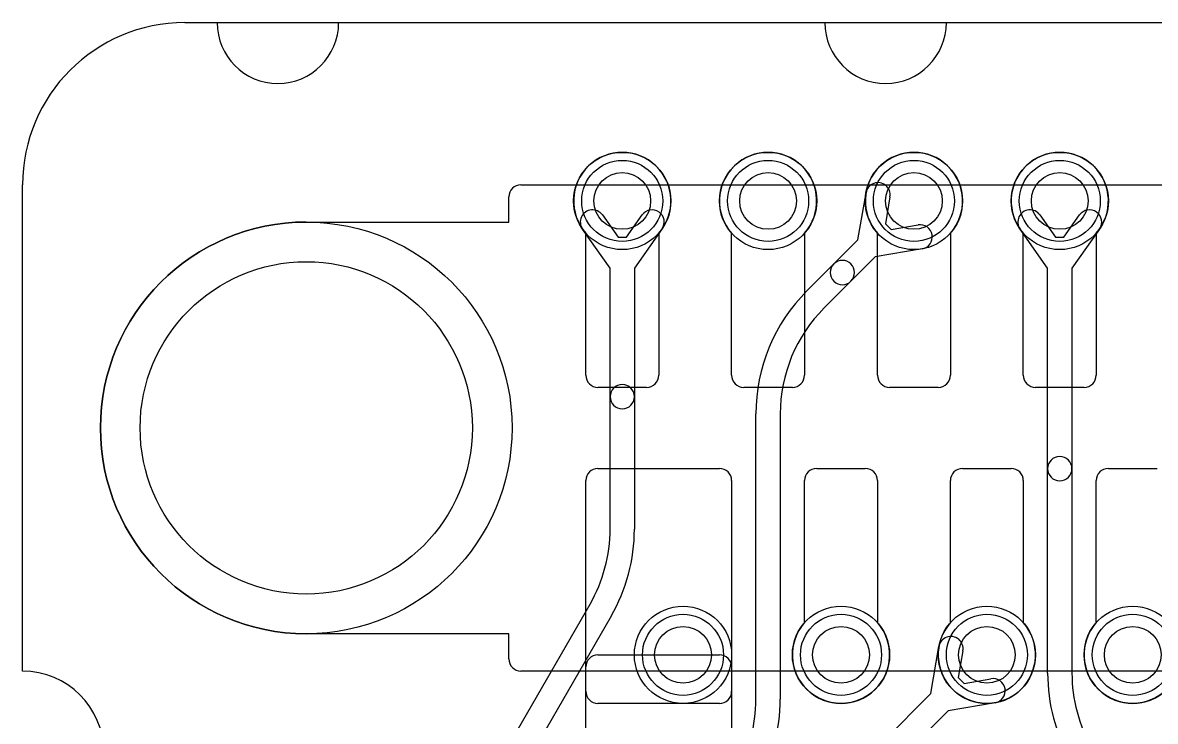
# Model space of a CAD drawing. Extents: x 0 to 20.5, y -6 to 27.
# Drawn here: x 0 to 6.99, y 22.69 to 27 of the extents above; entities that cross this region are included whole.
import ezdxf

# ---------------------------------------------------------------- set-up
doc = ezdxf.new("R2010")
doc.units = 0
for name, color, linetype in [('Hole', 1, 'CONTINUOUS'), ('L1', 3, 'CONTINUOUS'), ('L2', 3, 'CONTINUOUS'), ('L4', 3, 'CONTINUOUS'), ('Outline', 7, 'CONTINUOUS'), ('PartsArea-A', 111, 'CONTINUOUS'), ('PartsArea-B', 111, 'CONTINUOUS'), ('Resist-A', 2, 'CONTINUOUS'), ('Resist-B', 2, 'CONTINUOUS')]:
    doc.layers.add(name, color=color, linetype=linetype)

msp = doc.modelspace()

# ---------------------------------------------------------------- linework, layer by layer
at = {"layer": 'Hole'}
for centre, radius in [((3.7, 25.9), 0.175), ((4.6, 25.9), 0.175), ((5.5, 25.9), 0.175), ((6.4, 25.9), 0.175), ((1.75, 24.5), 1.025), ((4.075, 23.1), 0.175), ((5.05, 23.1), 0.175), ((5.95, 23.1), 0.175), ((6.85, 23.1), 0.175)]:
    msp.add_circle(centre, radius, dxfattribs=at)
at = {"layer": 'L1'}
for p, q in [((3.475, 24.825), (3.475, 25.70157)), ((3.925, 25.70157), (3.925, 24.825)), ((4.375, 24.825), (4.375, 25.70157)), ((4.825, 25.70157), (4.825, 24.825)), ((5.275, 24.825), (5.275, 25.70157)), ((5.725, 25.70157), (5.725, 24.825)), ((6.175, 24.825), (6.175, 25.70157)), ((6.625, 25.70157), (6.625, 24.825)), ((3.85, 24.75), (3.55, 24.75)), ((4.75, 24.75), (4.45, 24.75)), ((5.65, 24.75), (5.35, 24.75)), ((6.55, 24.75), (6.25, 24.75)), ((3.55, 24.25), (4.3, 24.25)), ((4.9, 24.25), (5.2, 24.25)), ((5.8, 24.25), (6.1, 24.25)), ((6.7, 24.25), (7, 24.25)), ((3.475, 22.875), (3.475, 24.175)), ((4.375, 24.175), (4.375, 22.875)), ((4.825, 23.29843), (4.825, 24.175)), ((5.275, 24.175), (5.275, 23.29843)), ((5.725, 23.29843), (5.725, 24.175)), ((6.175, 24.175), (6.175, 23.29843)), ((6.625, 23.29843), (6.625, 24.175)), ((3.54997, 23.1), (4.30003, 23.1)), ((3.475, 20), (3.475, 23.02503)), ((4.375, 23.02503), (4.375, 21.83921)), ((4.3, 22.8), (3.55, 22.8))]:
    msp.add_line(p, q, dxfattribs=at)
for centre in [(3.7, 25.9), (4.6, 25.9), (5.5, 25.9), (6.4, 25.9), (4.075, 23.1), (5.05, 23.1), (5.95, 23.1), (6.85, 23.1)]:
    msp.add_circle(centre, 0.3, dxfattribs=at)
for centre, radius, start, end in [((3.7, 25.9), 0.3, -41.409429, -138.590571), ((4.6, 25.9), 0.3, -41.409429, -138.590571), ((5.5, 25.9), 0.3, -41.409429, -138.590571), ((6.4, 25.9), 0.3, -41.409429, -138.590571), ((3.55, 24.825), 0.075, 180, -90), ((3.85, 24.825), 0.075, -90, 0), ((4.45, 24.825), 0.075, 180, -90), ((4.75, 24.825), 0.075, -90, 0), ((5.35, 24.825), 0.075, 180, -90), ((5.65, 24.825), 0.075, -90, 0), ((6.25, 24.825), 0.075, 180, -90), ((6.55, 24.825), 0.075, -90, 0), ((3.55, 24.175), 0.075, 90, 180), ((4.3, 24.175), 0.075, 0, 90), ((4.9, 24.175), 0.075, 90, 180), ((5.2, 24.175), 0.075, 0, 90), ((5.8, 24.175), 0.075, 90, 180), ((6.1, 24.175), 0.075, 0, 90), ((6.7, 24.175), 0.075, 90, 180), ((5.05, 23.1), 0.3, 138.590571, 41.409429), ((5.95, 23.1), 0.3, 138.590571, 41.409429), ((6.85, 23.1), 0.3, 138.590571, 41.409429), ((3.54997, 23.02503), 0.07497, 90, 180), ((4.30003, 23.02503), 0.07497, 0, 90), ((3.55, 22.875), 0.075, 180, -90), ((4.3, 22.875), 0.075, -90, 0)]:
    msp.add_arc(centre, radius, start, end, dxfattribs=at)
at = {"layer": 'L2'}
for p, q in [((5.15437, 25.66043), (5.20435, 25.95088)), ((5.35217, 25.92544), (5.32368, 25.75989)), ((3.57749, 25.81345), (3.6744, 25.67625)), ((3.7256, 25.67625), (3.82251, 25.81345)), ((6.27749, 25.81345), (6.3744, 25.67625)), ((6.4256, 25.67625), (6.52251, 25.81345)), ((3.625, 25.48619), (3.45497, 25.72691)), ((3.94503, 25.72691), (3.775, 25.48619)), ((5.32368, 25.75989), (5.35989, 25.72368)), ((5.35989, 25.72368), (5.52544, 25.75217)), ((6.325, 25.48619), (6.15497, 25.72691)), ((6.64503, 25.72691), (6.475, 25.48619)), ((3.6744, 25.67625), (3.7256, 25.67625)), ((5.00553, 25.51159), (5.15437, 25.66043)), ((6.3744, 25.67625), (6.4256, 25.67625)), ((5.55088, 25.60435), (5.26043, 25.55437)), ((5.26043, 25.55437), (5.11159, 25.40553)), ((3.625, 24.69292), (3.625, 25.48619)), ((3.775, 25.48619), (3.775, 24.69292)), ((4.83986, 25.34592), (5.00553, 25.51159)), ((6.325, 24.24879), (6.325, 25.48619)), ((6.475, 25.48619), (6.475, 24.24879)), ((5.11159, 25.40553), (4.94593, 25.23985)), ((3.625, 23.87584), (3.625, 24.69292)), ((3.775, 24.69292), (3.775, 23.87584)), ((4.525, 22.82681), (4.525, 24.58579)), ((4.675, 24.58579), (4.675, 22.82681)), ((6.325, 22.98757), (6.325, 24.24879)), ((6.475, 24.24879), (6.475, 22.98757)), ((2.80806, 22.213), (3.50107, 23.41334)), ((3.63098, 23.33834), (2.93796, 22.138))]:
    msp.add_line(p, q, dxfattribs=at)
for centre in [(3.7, 25.9), (5.5, 25.9), (6.4, 25.9)]:
    msp.add_circle(centre, 0.3, dxfattribs=at)
for centre, radius, start, end in [((5.27826, 25.93816), 0.075, -9.765013, 170.236052), ((3.51623, 25.77018), 0.075, 35.234848, -144.764686), ((3.88377, 25.77018), 0.075, -35.234848, 144.764686), ((6.21623, 25.77018), 0.075, 35.234848, -144.764686), ((6.58377, 25.77018), 0.075, -35.234848, 144.764686), ((5.53816, 25.67826), 0.075, -80.234987, 99.763948), ((5.05856, 25.45856), 0.075, -45, 135), ((5.05856, 25.45856), 0.075, 135, -45), ((5.6, 24.58578), 1.075, 135, 179.999467), ((5.6, 24.58578), 0.925, 135, 179.999381), ((3.7, 24.69292), 0.075, 0, 180), ((3.7, 24.69292), 0.075, 180, 0), ((6.4, 24.24879), 0.075, 0, 180), ((6.4, 24.24879), 0.075, 180, 0), ((2.7, 23.87584), 0.925, -29.999868, 0), ((2.7, 23.87584), 1.075, -29.999928, 0), ((7.4, 22.98757), 1.075, 180, -150.000072), ((7.4, 22.98757), 0.925, 180, -149.999892), ((3.6, 22.82681), 0.925, -30.000108, 0), ((3.6, 22.82681), 1.075, -29.999928, 0)]:
    msp.add_arc(centre, radius, start, end, dxfattribs=at)
at = {"layer": 'L4'}
for p, q in [((3.475, 24.825), (3.475, 25.70157)), ((3.925, 25.70157), (3.925, 24.825)), ((4.375, 24.825), (4.375, 25.70157)), ((4.825, 25.70157), (4.825, 24.825)), ((5.275, 24.825), (5.275, 25.70157)), ((5.725, 25.70157), (5.725, 24.825)), ((6.175, 24.825), (6.175, 25.70157)), ((6.625, 25.70157), (6.625, 24.825)), ((3.85, 24.75), (3.55, 24.75)), ((4.75, 24.75), (4.45, 24.75)), ((5.65, 24.75), (5.35, 24.75)), ((6.55, 24.75), (6.25, 24.75)), ((3.55, 24.25), (4.3, 24.25)), ((4.9, 24.25), (5.2, 24.25)), ((5.8, 24.25), (6.1, 24.25)), ((6.7, 24.25), (7, 24.25)), ((3.475, 22.875), (3.475, 24.175)), ((4.375, 24.175), (4.375, 22.875)), ((4.825, 23.29843), (4.825, 24.175)), ((5.275, 24.175), (5.275, 23.29843)), ((5.725, 23.29843), (5.725, 24.175)), ((6.175, 24.175), (6.175, 23.29843)), ((6.625, 23.29843), (6.625, 24.175)), ((5.60437, 22.86043), (5.65435, 23.15088)), ((5.80217, 23.12544), (5.77368, 22.95989)), ((5.77368, 22.95989), (5.80989, 22.92368)), ((5.80989, 22.92368), (5.97544, 22.95217)), ((5.31383, 22.56989), (5.60437, 22.86043)), ((4.3, 22.8), (3.55, 22.8)), ((6.00088, 22.80435), (5.71043, 22.75437)), ((5.71043, 22.75437), (5.41989, 22.46383))]:
    msp.add_line(p, q, dxfattribs=at)
for centre in [(3.7, 25.9), (4.6, 25.9), (5.5, 25.9), (6.4, 25.9), (4.075, 23.1), (5.05, 23.1), (5.95, 23.1), (6.85, 23.1)]:
    msp.add_circle(centre, 0.3, dxfattribs=at)
for centre, radius, start, end in [((3.7, 25.9), 0.3, -41.409429, -138.590571), ((4.6, 25.9), 0.3, -41.409429, -138.590571), ((5.5, 25.9), 0.3, -41.409429, -138.590571), ((6.4, 25.9), 0.3, -41.409429, -138.590571), ((3.55, 24.825), 0.075, 180, -90), ((3.85, 24.825), 0.075, -90, 0), ((4.45, 24.825), 0.075, 180, -90), ((4.75, 24.825), 0.075, -90, 0), ((5.35, 24.825), 0.075, 180, -90), ((5.65, 24.825), 0.075, -90, 0), ((6.25, 24.825), 0.075, 180, -90), ((6.55, 24.825), 0.075, -90, 0), ((3.55, 24.175), 0.075, 90, 180), ((4.3, 24.175), 0.075, 0, 90), ((4.9, 24.175), 0.075, 90, 180), ((5.2, 24.175), 0.075, 0, 90), ((5.8, 24.175), 0.075, 90, 180), ((6.1, 24.175), 0.075, 0, 90), ((6.7, 24.175), 0.075, 90, 180), ((5.05, 23.1), 0.3, 138.590571, 41.409429), ((5.95, 23.1), 0.3, 138.590571, 41.409429), ((6.85, 23.1), 0.3, 138.590571, 41.409429), ((5.72826, 23.13816), 0.075, -9.765013, 170.236052), ((5.98816, 22.87826), 0.075, -80.234987, 99.763948), ((3.55, 22.875), 0.075, 180, -90), ((4.3, 22.875), 0.075, -90, 0)]:
    msp.add_arc(centre, radius, start, end, dxfattribs=at)
at = {"layer": 'Outline'}
for p, q in [((1, 27), (1.2, 27)), ((1.95, 27), (4.95, 27)), ((5.7, 27), (14.3, 27)), ((0, 23), (0, 26))]:
    msp.add_line(p, q, dxfattribs=at)
for centre, radius, start, end in [((1, 26), 1, 90, 180), ((1.575, 27), 0.375, 180, 0), ((5.325, 27), 0.375, 180, 0), ((0, 22.5), 0.5, -90, 90)]:
    msp.add_arc(centre, radius, start, end, dxfattribs=at)
at = {"layer": 'PartsArea-A'}
for p, q in [((1, 27), (19, 27)), ((0, 23), (0, 26))]:
    msp.add_line(p, q, dxfattribs=at)
for centre, radius, start, end in [((1, 26), 1, 90, 180), ((0, 22.5), 0.5, -90, 90)]:
    msp.add_arc(centre, radius, start, end, dxfattribs=at)
at = {"layer": 'PartsArea-B'}
for p, q in [((1, 27), (19, 27)), ((0, 23), (0, 26))]:
    msp.add_line(p, q, dxfattribs=at)
for centre, radius, start, end in [((1, 26), 1, 90, 180), ((0, 22.5), 0.5, -90, 90)]:
    msp.add_arc(centre, radius, start, end, dxfattribs=at)
at = {"layer": 'Resist-A'}
for p, q in [((3.075, 26), (16.925, 26)), ((3, 25.77), (3, 25.925)), ((1.75, 25.77), (3, 25.77)), ((3, 23.23), (1.75, 23.23)), ((3, 23.075), (3, 23.23)), ((16.925, 23), (3.075, 23))]:
    msp.add_line(p, q, dxfattribs=at)
for centre, radius in [((3.7, 25.9), 0.25), ((4.6, 25.9), 0.25), ((5.5, 25.9), 0.25), ((6.4, 25.9), 0.25), ((1.75, 24.5), 1.27), ((4.075, 23.1), 0.25), ((5.05, 23.1), 0.25), ((5.95, 23.1), 0.25), ((6.85, 23.1), 0.25)]:
    msp.add_circle(centre, radius, dxfattribs=at)
for centre, radius, start, end in [((3.075, 25.925), 0.075, 90, 180), ((1.75, 24.5), 1.27, 90, -90), ((3.075, 23.075), 0.075, 180, -90)]:
    msp.add_arc(centre, radius, start, end, dxfattribs=at)
at = {"layer": 'Resist-B'}
for p, q in [((3.075, 26), (16.925, 26)), ((3, 25.77), (3, 25.925)), ((1.75, 25.77), (3, 25.77)), ((3, 23.23), (1.75, 23.23)), ((3, 23.075), (3, 23.23)), ((16.925, 23), (3.075, 23))]:
    msp.add_line(p, q, dxfattribs=at)
for centre, radius in [((3.7, 25.9), 0.25), ((4.6, 25.9), 0.25), ((5.5, 25.9), 0.25), ((6.4, 25.9), 0.25), ((1.75, 24.5), 1.27), ((4.075, 23.1), 0.25), ((5.05, 23.1), 0.25), ((5.95, 23.1), 0.25), ((6.85, 23.1), 0.25)]:
    msp.add_circle(centre, radius, dxfattribs=at)
for centre, radius, start, end in [((3.075, 25.925), 0.075, 90, 180), ((1.75, 24.5), 1.27, 90, -90), ((3.075, 23.075), 0.075, 180, -90)]:
    msp.add_arc(centre, radius, start, end, dxfattribs=at)

doc.saveas('drawing.dxf')
